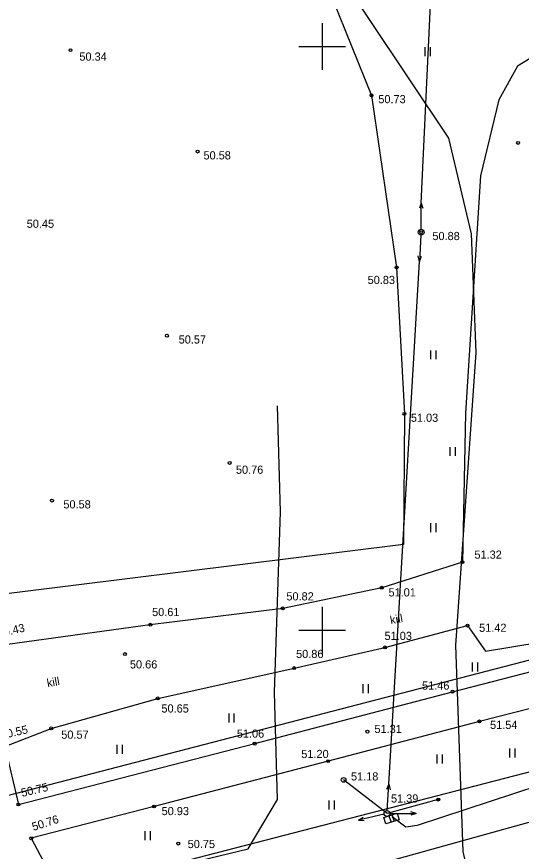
# Model space of a CAD drawing. Extents: x 542072 to 542274, y 6570237 to 6570434.
# Drawn here: x 542173.9 to 542217.1, y 6570281.1 to 6570352.5 of the extents above; entities that cross this region are included whole.
import ezdxf

# ---------------------------------------------------------------- set-up
doc = ezdxf.new("R2010")
doc.units = 0
for name, color, linetype in [('Default', 7, 'Continuous'), ('ELRAJATIS', 7, 'Continuous'), ('HALJASTUS', 7, 'Continuous'), ('KORGUS', 7, 'Continuous'), ('MPKAABEL', 7, 'Continuous'), ('MPOHULIIN', 7, 'Continuous'), ('PIIR', 7, 'Continuous'), ('POST', 7, 'Continuous'), ('SITRASS', 7, 'Continuous'), ('TEE', 7, 'Continuous'), ('VORK', 7, 'Continuous')]:
    doc.layers.add(name, color=color, linetype=linetype)

# ---------------------------------------------------------------- blocks, each defined once
blk = doc.blocks.new('VKORIS_4')
at = {"layer": 'Default'}
for p, q in [((0, 400), (0, -400)), ((-400, 0), (400, 0))]:
    blk.add_line(p, q, dxfattribs=at)

msp = doc.modelspace()

# ---------------------------------------------------------------- linework, layer by layer
at = {"layer": 'ELRAJATIS'}
for p, q in [((542205.724, 6570284.11), (542205.908, 6570283.542)), ((542205.982, 6570284.194), (542206.166, 6570283.626))]:
    msp.add_line(p, q, dxfattribs=at)
msp.add_lwpolyline([(542205.285, 6570283.968), (542206.421, 6570284.336), (542206.605, 6570283.768), (542205.469, 6570283.4)], close=True, dxfattribs=at)
at = {"layer": 'HALJASTUS'}
for p, q in [((542208.809, 6570349.93), (542208.809, 6570349.169)), ((542209.264, 6570349.93), (542209.264, 6570349.169)), ((542209.296, 6570323.965), (542209.296, 6570323.204)), ((542209.751, 6570323.965), (542209.751, 6570323.204)), ((542210.952, 6570315.684), (542210.952, 6570314.923)), ((542211.407, 6570315.684), (542211.407, 6570314.923)), ((542209.296, 6570309.156), (542209.296, 6570308.395)), ((542209.751, 6570309.156), (542209.751, 6570308.395)), ((542212.843, 6570297.233), (542212.843, 6570296.472)), ((542213.298, 6570297.233), (542213.298, 6570296.472)), ((542203.494, 6570295.363), (542203.494, 6570294.602)), ((542203.949, 6570295.363), (542203.949, 6570294.602)), ((542192.009, 6570292.853), (542192.009, 6570292.092)), ((542192.464, 6570292.853), (542192.464, 6570292.092)), ((542182.447, 6570290.182), (542182.447, 6570289.421)), ((542182.902, 6570290.182), (542182.902, 6570289.421)), ((542216.048, 6570289.861), (542216.048, 6570289.1)), ((542216.503, 6570289.861), (542216.503, 6570289.1)), ((542209.832, 6570289.354), (542209.832, 6570288.593)), ((542210.287, 6570289.354), (542210.287, 6570288.593)), ((542200.576, 6570285.408), (542200.576, 6570284.647)), ((542201.031, 6570285.408), (542201.031, 6570284.647)), ((542184.841, 6570282.777), (542184.841, 6570282.016)), ((542185.296, 6570282.777), (542185.296, 6570282.016))]:
    msp.add_line(p, q, dxfattribs=at)
msp.add_lwpolyline([(542164.835, 6570414.057), (542180.373, 6570413.465), (542186.18, 6570408.582), (542193.061, 6570395.92), (542195.538, 6570379.565), (542196.555, 6570368.577), (542200.881, 6570354.151), (542204.235, 6570345.804), (542206.388, 6570331.066), (542207.054, 6570318.517), (542206.983, 6570307.325), (542169.496, 6570302.694)], dxfattribs=at)
at = {"layer": 'KORGUS'}
for centre in [(542178.472, 6570349.674), (542204.235, 6570345.804), (542216.784, 6570341.729), (542189.345, 6570340.99), (542208.484, 6570334.082), (542206.388, 6570331.066), (542186.722, 6570325.221), (542207.054, 6570318.517), (542192.096, 6570314.321), (542176.884, 6570311.1), (542212.012, 6570305.829), (542205.113, 6570303.634), (542196.631, 6570301.865), (542185.297, 6570300.465), (542212.449, 6570300.392), (542205.382, 6570298.522), (542183.128, 6570297.952), (542197.616, 6570296.751), (542211.168, 6570294.73), (542185.931, 6570294.153), (542213.467, 6570292.184), (542176.823, 6570291.591), (542203.886, 6570291.309), (542194.244, 6570290.279), (542200.522, 6570288.781), (542174.008, 6570285.073), (542185.623, 6570284.895), (542175.113, 6570282.173), (542187.695, 6570281.724)]:
    msp.add_circle(centre, 0.125, dxfattribs=at)
at = {"layer": 'MPKAABEL'}
msp.add_lwpolyline([(542247.035, 6570301.398), (542248.367, 6570299.624), (542247.982, 6570298.698), (542245.886, 6570296.779), (542243.711, 6570294.202), (542242.196, 6570293.564), (542234.763, 6570291.256), (542230.182, 6570290.121), (542228.979, 6570290.12), (542208.151, 6570283.26), (542207.18, 6570283.12), (542205.989, 6570284.021)], dxfattribs=at)
at = {"layer": 'MPOHULIIN'}
for p, q in [((542208.484, 6570336.582), (542210.531, 6570379.483)), ((542208.484, 6570336.582), (542208.334, 6570336.131)), ((542208.484, 6570336.582), (542208.632, 6570336.13)), ((542208.484, 6570334.332), (542208.484, 6570336.582)), ((542208.484, 6570334.082), (542208.484, 6570334.082)), ((542208.484, 6570334.082), (542208.484, 6570334.082)), ((542208.469, 6570333.832), (542208.338, 6570331.586)), ((542208.338, 6570331.586), (542208.216, 6570332.046)), ((542208.338, 6570331.586), (542208.514, 6570332.028)), ((542205.709, 6570286.798), (542208.338, 6570331.586)), ((542205.709, 6570286.798), (542205.532, 6570286.356)), ((542205.577, 6570284.552), (542205.709, 6570286.798)), ((542205.709, 6570286.798), (542205.83, 6570286.338)), ((542205.319, 6570284.245), (542203.127, 6570283.735)), ((542203.127, 6570283.735), (542203.533, 6570283.982)), ((542205.562, 6570284.302), (542205.562, 6570284.302)), ((542205.562, 6570284.302), (542205.562, 6570284.302)), ((542205.562, 6570284.302), (542205.562, 6570284.302)), ((542205.812, 6570284.302), (542208.062, 6570284.302)), ((542208.062, 6570284.302), (542207.61, 6570284.154)), ((542208.062, 6570284.302), (542207.611, 6570284.452)), ((542203.127, 6570283.735), (542203.601, 6570283.691))]:
    msp.add_line(p, q, dxfattribs=at)
at = {"layer": 'PIIR'}
msp.add_lwpolyline([(542101.14, 6570426.31), (542191.29, 6570415.75), (542197.98, 6570415.65), (542198.47, 6570371.76), (542199.16, 6570357.03), (542248.5, 6570358.6), (542249.201, 6570303.385), (542237.004, 6570292.823), (542086.435, 6570253.854), (542087.017, 6570263.494), (542093.83, 6570378.35), (542100.68, 6570423.75)], close=True, dxfattribs=at)
msp.add_lwpolyline([(542087.017, 6570263.494), (542229.531, 6570300.516), (542236.392, 6570304.067), (542241.678, 6570311.761), (542242.621, 6570317.598), (542241.959, 6570358.373), (542248.5, 6570358.6)], dxfattribs=at)
at = {"layer": 'POST'}
for p, q in [((542205.562, 6570284.302), (542201.851, 6570287.173)), ((542209.946, 6570285.486), (542205.562, 6570284.302))]:
    msp.add_line(p, q, dxfattribs=at)
for centre, radius in [((542208.484, 6570334.082), 0.25), ((542201.851, 6570287.173), 0.2), ((542209.946, 6570285.486), 0.125), ((542209.946, 6570285.486), 0.105), ((542209.946, 6570285.486), 0.0851), ((542209.946, 6570285.486), 0.0651), ((542209.946, 6570285.486), 0.0451), ((542209.946, 6570285.486), 0.0251), ((542209.946, 6570285.486), 0.00511), ((542205.562, 6570284.302), 0.25)]:
    msp.add_circle(centre, radius, dxfattribs=at)
at = {"layer": 'SITRASS'}
for points in [[(542200.053, 6570418.57), (542199.093, 6570398.73), (542197.093, 6570383.64), (542198.727, 6570369.516), (542200.585, 6570357.487), (542210.827, 6570342.132), (542212.759, 6570333.934), (542213.161, 6570323.774), (542211.411, 6570298.715), (542212.064, 6570281.053), (542214.249, 6570271.291), (542217.048, 6570271.12)], [(542075.937, 6570250.572), (542090.283, 6570253.888), (542114.353, 6570260.807), (542149.316, 6570270.401), (542172.375, 6570276.144), (542193.689, 6570281.281), (542196.201, 6570285.487), (542195.931, 6570294.65), (542196.44, 6570310.143), (542196.176, 6570319.227)]]:
    msp.add_lwpolyline(points, dxfattribs=at)
at = {"layer": 'TEE'}
for points in [[(542153.663, 6570279.716), (542167.881, 6570283.372), (542166.96, 6570288.882), (542172.848, 6570290.029), (542174.008, 6570285.073), (542194.244, 6570290.279), (542211.168, 6570294.73), (542224.849, 6570298.254), (542230.075, 6570299.8), (542234.508, 6570301.967), (542237.69, 6570304.4), (542240.794, 6570308.171), (542242.341, 6570311.096), (542243.385, 6570315.672), (542243.731, 6570318.807), (542243.537, 6570329.349), (542243.436, 6570341.72), (542243.439, 6570347.454), (542243.826, 6570356.859), (542244.889, 6570360.651), (542246.664, 6570363.651), (542249.073, 6570368.109)], [(542243.575, 6570350.748), (542240.368, 6570348.332), (542237.131, 6570344.691), (542235.48, 6570341.97), (542233.526, 6570345.103), (542228.517, 6570348.762), (542223.601, 6570350.513), (542220.243, 6570350.454), (542216.745, 6570348.312), (542215.128, 6570345.429), (542213.574, 6570338.912), (542212.266, 6570318.591), (542212.012, 6570305.829)], [(542212.012, 6570305.829), (542205.113, 6570303.634), (542196.631, 6570301.865), (542185.297, 6570300.465), (542172.232, 6570298.646), (542168.043, 6570296.611), (542165.971, 6570291.966), (542166.96, 6570288.882)], [(542172.848, 6570290.029), (542176.823, 6570291.591), (542185.931, 6570294.153), (542197.616, 6570296.751), (542205.382, 6570298.522), (542212.449, 6570300.392)], [(542212.449, 6570300.392), (542214.004, 6570298.202), (542225.939, 6570300.169)], [(542235.643, 6570298.967), (542228.615, 6570296.037), (542213.467, 6570292.184), (542200.522, 6570288.781), (542185.623, 6570284.895), (542175.113, 6570282.173), (542176.12, 6570280.253), (542178.049, 6570278.396), (542181.307, 6570276.394), (542184.15, 6570275.627), (542186.731, 6570275.505), (542192.538, 6570276.441)], [(542239.062, 6570291.323), (542237.647, 6570290.676), (542229.094, 6570287.115), (542222.342, 6570284.705), (542218.107, 6570283.645), (542218.107, 6570283.645), (542218.107, 6570283.645), (542218.107, 6570283.645), (542218.107, 6570283.645), (542218.107, 6570283.645), (542218.107, 6570283.645), (542218.107, 6570283.645), (542199.931, 6570278.575), (542192.538, 6570276.441)]]:
    msp.add_lwpolyline(points, dxfattribs=at)

# ---------------------------------------------------------------- block references
at = {"layer": 'VORK', "xscale": 0.005, "yscale": 0.005}
for p in [(542200, 6570350), (542200, 6570300)]:
    msp.add_blockref('VKORIS_4', p, dxfattribs=at)

# ---------------------------------------------------------------- texts
at = {"layer": 'KORGUS'}
for s, p in [('50.34', (542179.23, 6570348.776)), ('50.73', (542204.817, 6570345.131)), ('50.58', (542189.852, 6570340.317)), ('50.45', (542174.72, 6570334.46)), ('50.88', (542209.446, 6570333.409)), ('50.83', (542203.904, 6570329.645)), ('50.57', (542187.728, 6570324.548)), ('51.03', (542207.602, 6570317.844)), ('50.76', (542192.63, 6570313.394)), ('50.58', (542177.859, 6570310.427)), ('51.32', (542213.043, 6570306.12)), ('50.82', (542196.948, 6570302.547)), ('51.01', (542205.689, 6570302.888)), ('50.61', (542185.452, 6570301.205)), ('51.42', (542213.444, 6570299.857)), ('51.03', (542205.351, 6570299.162)), ('50.86', (542197.778, 6570297.613)), ('50.66', (542183.555, 6570296.718)), ('51.46', (542208.561, 6570294.904)), ('50.65', (542186.253, 6570292.945)), ('51.31', (542204.485, 6570291.191)), ('51.54', (542214.384, 6570291.538)), ('50.57', (542177.679, 6570290.701)), ('51.06', (542192.706, 6570290.791)), ('51.20', (542198.224, 6570289.047)), ('51.18', (542202.478, 6570287.127)), ('51.39', (542205.903, 6570285.235)), ('50.93', (542186.269, 6570284.157)), ('50.75', (542188.499, 6570281.334))]:
    msp.add_text(s, height=0.7, dxfattribs=at).set_placement(p)
for s, rotation, p in [('50.43', 13.01435, (542172.327, 6570299.365)), ('50.55', 13.01435, (542172.594, 6570290.658)), ('50.75', 13.01435, (542174.33, 6570285.716)), ('50.76', 17.77451, (542175.3, 6570282.804))]:
    msp.add_text(s, height=0.7, rotation=rotation, dxfattribs=at).set_placement(p)
at = {"layer": 'TEE'}
for p in [(542205.889, 6570300.505), (542176.514, 6570295.115)]:
    msp.add_text('kill', height=0.7, rotation=10.33021, dxfattribs=at).set_placement(p)

doc.saveas('drawing.dxf')
